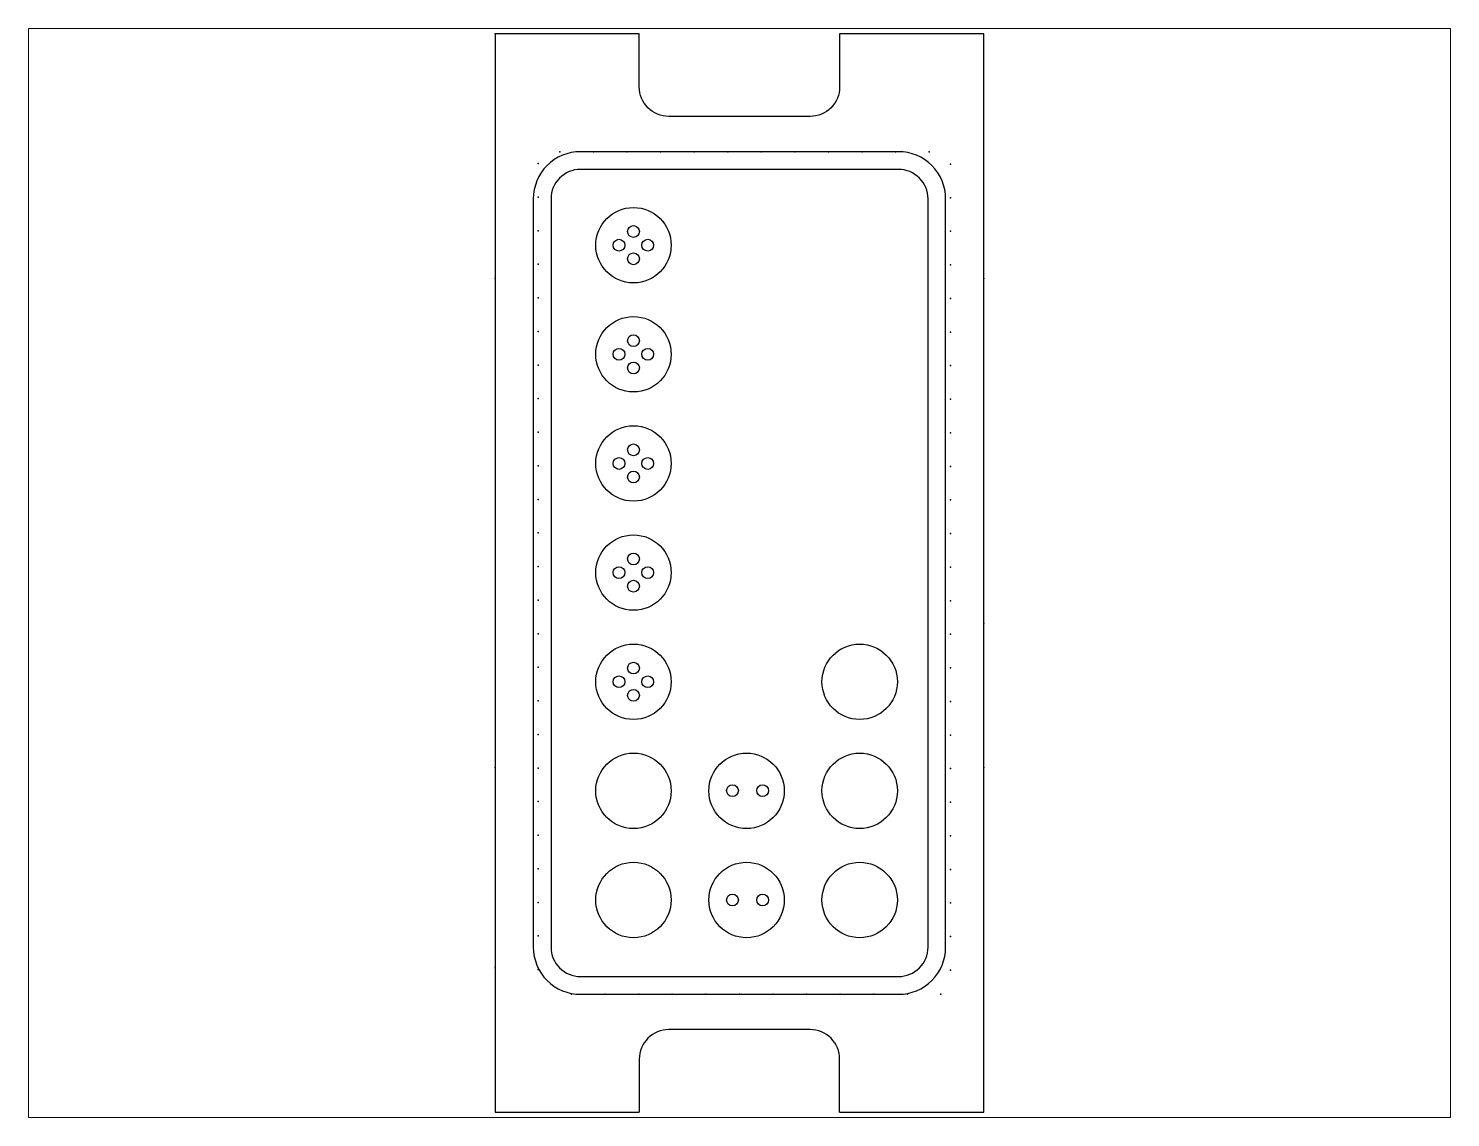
# Paper-space layout 'Wiring Diagram' of a CAD drawing. Header units: inches. Extents: x 1.07 to 9.6, y 0.82 to 7.35.
# The model-space entities are those that its viewports show. They can reach past a viewport. Long polylines and large blocks are cut down to what shows.
import ezdxf

# ---------------------------------------------------------------- set-up
doc = ezdxf.new("R2010")
doc.units = ezdxf.units.IN
doc.header["$MEASUREMENT"] = 0
doc.layers.add('Connectors', color=7, linetype='Continuous')
doc.layers.add('Mechanical', color=7, linetype='Continuous')

msp = doc.modelspace()

# ---------------------------------------------------------------- linework, layer by layer
for p in [(0, 11.438), (0, 11.438), (0.688, 10.188), (1.044, 10.188), (1.4, 10.188), (1.756, 10.188), (3.894, 10.188), (4.25, 10.188), (4.606, 10.188), (0.456, 10.063), (4.831, 10.056), (0.456, 9.706), (4.831, 9.7), (0.456, 9.35), (4.831, 9.344), (0.456, 8.994), (4.831, 8.987), (0, 8.844), (5.188, 8.844), (0.456, 8.638), (4.831, 8.631), (0.456, 8.281), (4.831, 8.275), (0.456, 7.925), (4.831, 7.919), (0.456, 7.569), (4.831, 7.562), (0.456, 7.213), (4.831, 7.206), (0.456, 6.856), (4.831, 6.85), (0.456, 6.5), (4.831, 6.494), (0.456, 6.144), (4.831, 6.138), (0.456, 5.788), (4.831, 5.781), (0.456, 5.431), (4.831, 5.425), (5.188, 5.188), (5.188, 5.188), (0.456, 5.075), (4.831, 5.069), (0.456, 4.719), (4.831, 4.713), (0.456, 4.363), (4.831, 4.356), (0.456, 4.006), (4.831, 4), (0, 3.656), (0.456, 3.65), (4.831, 3.644), (5.188, 3.656), (0.456, 3.294), (4.831, 3.288), (0.456, 2.938), (4.831, 2.931), (0.456, 2.581), (4.831, 2.575), (0.456, 2.225), (4.831, 2.219), (0.456, 1.869), (4.831, 1.863), (0, 1.531), (0.456, 1.513), (4.831, 1.506), (0.813, 1.25), (1.169, 1.25), (1.525, 1.25), (1.881, 1.25), (2.238, 1.25), (2.594, 1.25), (2.95, 1.25), (3.306, 1.25), (3.663, 1.25), (4.019, 1.25), (4.375, 1.25), (4.731, 1.25)]:
    msp.add_point(p)
at = {"layer": 'Connectors'}
for centre, radius in [((1.469, 9.196), 0.4), ((1.469, 9.341), 0.0625), ((1.315, 9.196), 0.0625), ((1.62, 9.196), 0.0625), ((1.469, 9.052), 0.0625), ((1.469, 8.039), 0.4), ((1.469, 8.183), 0.0625), ((1.315, 8.039), 0.0625), ((1.62, 8.039), 0.0625), ((1.469, 7.894), 0.0625), ((1.469, 6.881), 0.4), ((1.315, 6.881), 0.0625), ((1.469, 7.025), 0.0625), ((1.62, 6.881), 0.0625), ((1.469, 6.737), 0.0625), ((1.469, 5.723), 0.4), ((1.469, 5.868), 0.0625), ((1.315, 5.723), 0.0625), ((1.62, 5.723), 0.0625), ((1.469, 5.579), 0.0625), ((1.469, 4.565), 0.4), ((3.869, 4.565), 0.4), ((1.469, 4.71), 0.0625), ((1.315, 4.565), 0.0625), ((1.62, 4.565), 0.0625), ((1.469, 4.421), 0.0625), ((1.469, 3.408), 0.4), ((2.669, 3.408), 0.4), ((3.869, 3.408), 0.4), ((2.519, 3.41), 0.0625), ((2.839, 3.41), 0.0625), ((1.469, 2.25), 0.4), ((2.669, 2.25), 0.4), ((3.869, 2.25), 0.4), ((2.519, 2.25), 0.0625), ((2.839, 2.25), 0.0625)]:
    msp.add_circle(centre, radius, dxfattribs=at)
at = {"layer": 'Mechanical'}
for points in [[(1.531, 11.438), (0, 11.438), (0, 0), (1.531, 0)], [(3.656, 0), (5.188, 0), (5.188, 11.438), (3.656, 11.438)]]:
    msp.add_lwpolyline(points, dxfattribs=at)
for points in [[(3.656, 11.438), (3.656, 10.875, -0.414214), (3.344, 10.562), (1.844, 10.562, -0.414214), (1.531, 10.875), (1.531, 11.438)], [(3.656, 0), (3.656, 0.562, 0.414214), (3.344, 0.875), (1.844, 0.875, 0.414214), (1.531, 0.562), (1.531, 0)]]:
    msp.add_lwpolyline(points, format="xyb", dxfattribs=at)
for points in [[(0.906, 1.25), (4.281, 1.25, 0.414214), (4.781, 1.75), (4.781, 9.688, 0.414214), (4.281, 10.188), (0.906, 10.188, 0.414214), (0.406, 9.688), (0.406, 1.75, 0.414214)], [(0.906, 1.438), (4.281, 1.438, 0.414214), (4.594, 1.75), (4.594, 9.688, 0.414214), (4.281, 10), (0.906, 10, 0.414214), (0.594, 9.688), (0.594, 1.75, 0.414214)]]:
    msp.add_lwpolyline(points, format="xyb", close=True, dxfattribs=at)
for p in [(2.113, 10.188), (2.469, 10.188), (2.825, 10.188), (3.181, 10.188), (3.538, 10.188)]:
    msp.add_point(p, dxfattribs=at)

psp = doc.layouts.new('Wiring Diagram')

# ---------------------------------------------------------------- viewports
at = {"layer": '0'}
psp.add_viewport(center=(5.3333, 4.0833), size=(8.5333, 6.533334), view_center_point=(2.5938, 5.7188), view_height=11.55303, dxfattribs=at)

doc.saveas('drawing.dxf')
